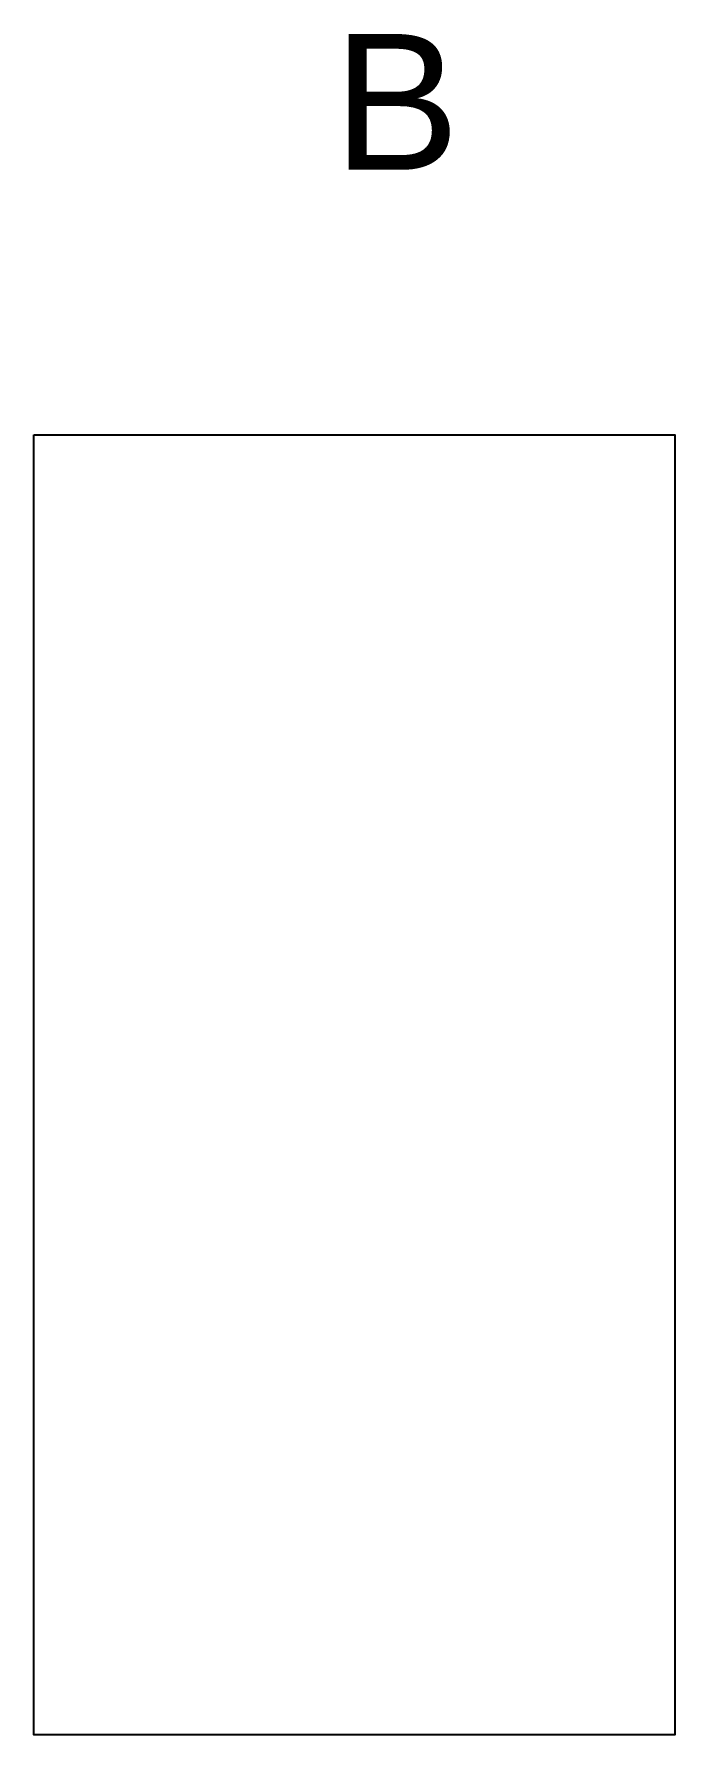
# Model space of a CAD drawing. Header units: inches. Extents: x 2718 to 4183, y 1809 to 5695.
import ezdxf

# ---------------------------------------------------------------- set-up
doc = ezdxf.new("R2010")
doc.units = ezdxf.units.IN
doc.header["$MEASUREMENT"] = 0
doc.layers.add('NOTE TECNICHE', color=7, linetype='Continuous')
doc.layers.add('PERIMETRO', color=1, linetype='Continuous')
doc.styles.get("Standard").update_dxf_attribs({"font": 'arial.ttf'})

msp = doc.modelspace()

# ---------------------------------------------------------------- linework, layer by layer
at = {"layer": 'PERIMETRO'}
msp.add_lwpolyline([(2718.4, 4779.1), (4183.4, 4779.1), (4183.4, 1809.1), (2718.4, 1809.1), (2718.4, 4779.1)], dxfattribs=at)

# ---------------------------------------------------------------- texts
at = {"layer": 'NOTE TECNICHE', "insert": (3402.4, 5694.8), "char_height": 310.2, "attachment_point": 1}
msp.add_mtext_dynamic_manual_height_columns('B', width=1434.859, gutter_width=1550.9, heights=[0], dxfattribs=at)

doc.saveas('drawing.dxf')
